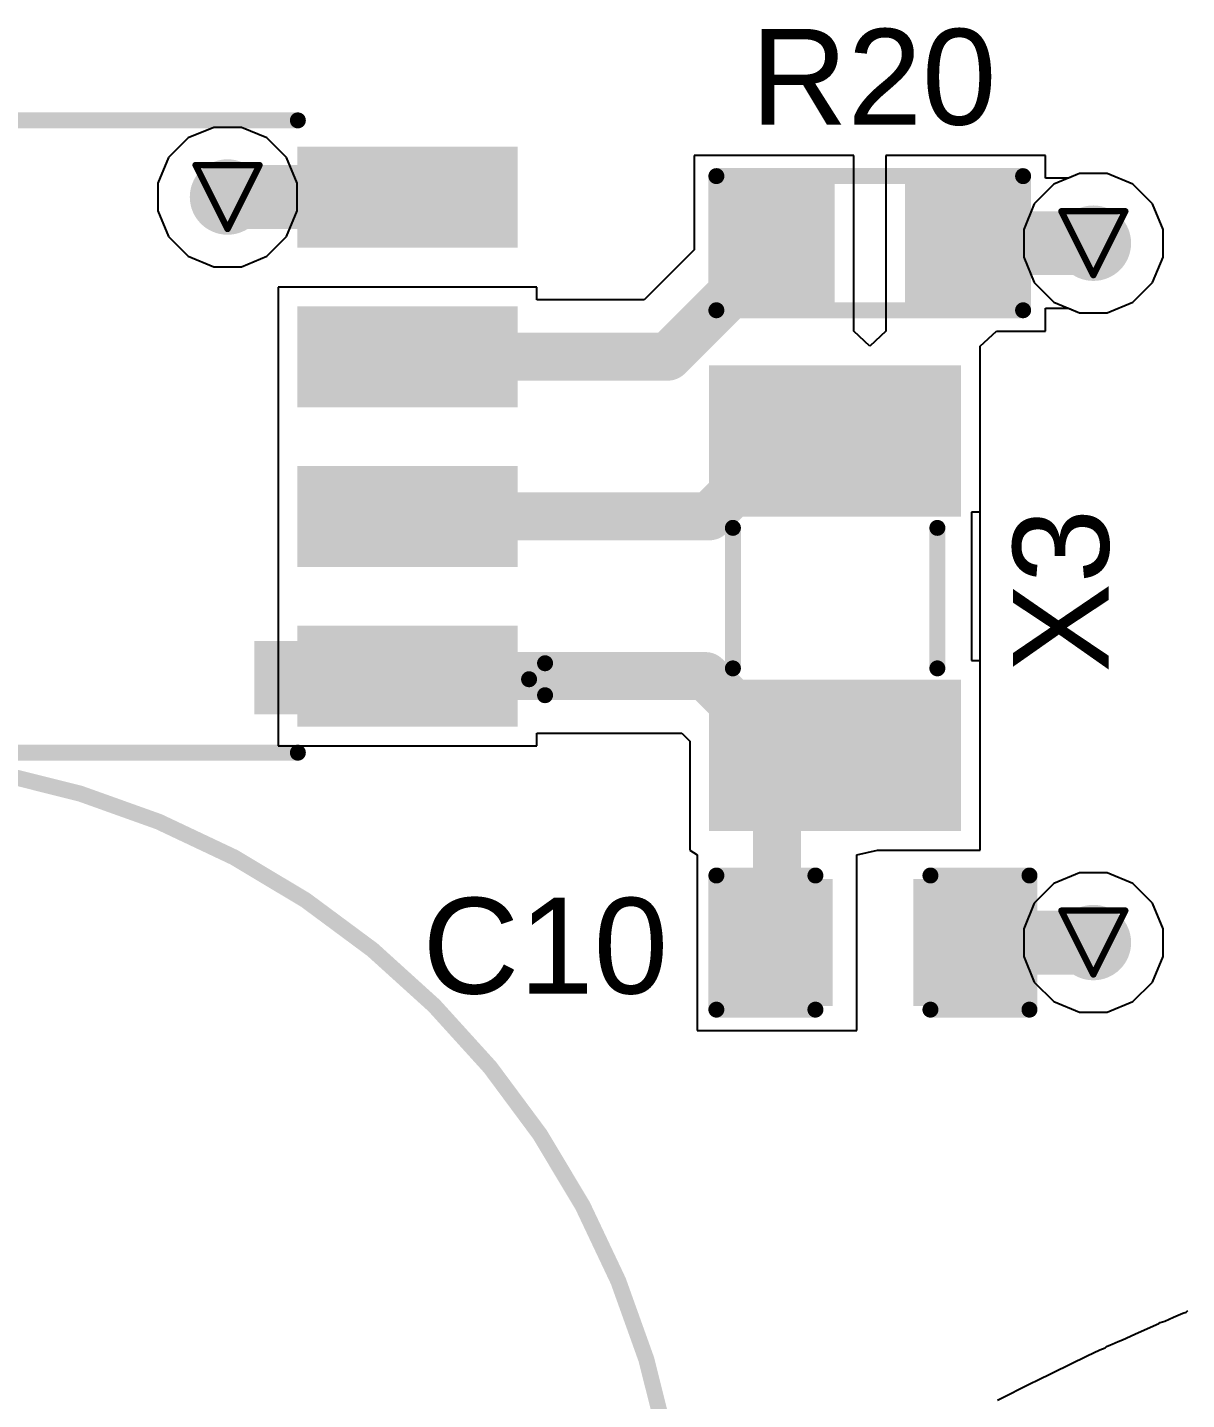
# Model space of a CAD drawing. Header units: inches. Extents: x 0 to 12.2, y 0 to 7.
# Drawn here: x 0.3614 to 0.7242, y 1.5449 to 1.9746 of the extents above; entities that cross this region are included whole.
import ezdxf

# ---------------------------------------------------------------- set-up
doc = ezdxf.new("R2010")
doc.units = ezdxf.units.IN
doc.header["$MEASUREMENT"] = 0
for name, color, linetype in [('Bottom Layer', 5, 'Continuous'), ('Bottom Overlay', 54, 'Continuous'), ('Drill Drawing', 1, 'Continuous'), ('Layer 1', 16, 'Continuous'), ('Layer 2', 76, 'Continuous'), ('Top Layer', 1, 'Continuous'), ('Top Overlay', 2, 'Continuous'), ('Top Paste', 8, 'Continuous'), ('Top Solder', 216, 'Continuous'), ('Via Holes', 16, 'Continuous')]:
    doc.layers.add(name, color=color, linetype=linetype)
doc.styles.add('Arial', font='', dxfattribs={"height": 0.2})
doc.styles.get('Arial').set_extended_font_data('Arial')

# ---------------------------------------------------------------- blocks, each defined once
blk = doc.blocks.new('SMD3215_2P_13')
at = {"layer": 'Top Layer'}
for points in [[(-0.0689, 0.03543), (-0.02953, 0.03543), (-0.02953, -0.03543), (-0.0689, -0.03543)], [(0.02953, 0.03543), (0.0689, 0.03543), (0.0689, -0.03543), (0.02953, -0.03543)]]:
    blk.add_hatch(color=1, dxfattribs=at).paths.add_polyline_path(points)
at = {"layer": 'Top Paste'}
for points in [[(-0.0689, 0.03543), (-0.02953, 0.03543), (-0.02953, -0.03543), (-0.0689, -0.03543)], [(0.02953, 0.03543), (0.0689, 0.03543), (0.0689, -0.03543), (0.02953, -0.03543)]]:
    blk.add_hatch(color=8, dxfattribs=at).paths.add_polyline_path(points)
at = {"layer": 'Top Solder'}
for points in [[(-0.0729, 0.03943), (-0.02553, 0.03943), (-0.02553, -0.03943), (-0.0729, -0.03943)], [(0.02553, 0.03943), (0.0729, 0.03943), (0.0729, -0.03943), (0.02553, -0.03943)]]:
    blk.add_hatch(color=216, dxfattribs=at).paths.add_polyline_path(points)
at = {"layer": 'Top Overlay'}
for points in [[(-0.022, 0.032, 0.005, 0.005, 0), (0.022, 0.032, 0.005, 0.005, 0)], [(-0.022, -0.032, 0.005, 0.005, 0), (0.022, -0.032, 0.005, 0.005, 0)]]:
    blk.add_lwpolyline(points, format="xyseb", dxfattribs=at)
for points in [[(-0.02325, 0.032, 0.0025, 0.0025, 1), (-0.02075, 0.032, 0.0025, 0.0025, 1)], [(0.02075, 0.032, 0.0025, 0.0025, 1), (0.02325, 0.032, 0.0025, 0.0025, 1)], [(-0.02325, -0.032, 0.0025, 0.0025, 1), (-0.02075, -0.032, 0.0025, 0.0025, 1)], [(0.02075, -0.032, 0.0025, 0.0025, 1), (0.02325, -0.032, 0.0025, 0.0025, 1)]]:
    blk.add_lwpolyline(points, format="xyseb", close=True, dxfattribs=at)
blk = doc.blocks.new('SOIC_8_0_154___3_90___W______26')
at = {"layer": 'Top Layer'}
for points in [[(-0.13681, 0.06319), (-0.13681, 0.08681), (-0.07579, 0.08681), (-0.07579, 0.06319)], [(0.07579, 0.06319), (0.07579, 0.08681), (0.13681, 0.08681), (0.13681, 0.06319)], [(-0.13681, 0.01319), (-0.13681, 0.03681), (-0.07579, 0.03681), (-0.07579, 0.01319)], [(0.07579, 0.01319), (0.07579, 0.03681), (0.13681, 0.03681), (0.13681, 0.01319)], [(-0.13681, -0.03681), (-0.13681, -0.01319), (-0.07579, -0.01319), (-0.07579, -0.03681)], [(0.07579, -0.03681), (0.07579, -0.01319), (0.13681, -0.01319), (0.13681, -0.03681)], [(-0.13681, -0.08681), (-0.13681, -0.06319), (-0.07579, -0.06319), (-0.07579, -0.08681)], [(0.07579, -0.08681), (0.07579, -0.06319), (0.13681, -0.06319), (0.13681, -0.08681)]]:
    blk.add_hatch(color=1, dxfattribs=at).paths.add_polyline_path(points)
at = {"layer": 'Top Overlay'}
blk.add_hatch(color=2, dxfattribs=at).paths.add_polyline_path([(-0.07237, 0.064), (-0.05837, 0.064), (-0.05837, 0.087), (-0.07237, 0.087)])
at = {"layer": 'Top Paste'}
for points in [[(-0.13681, 0.06319), (-0.13681, 0.08681), (-0.07579, 0.08681), (-0.07579, 0.06319)], [(0.07579, 0.06319), (0.07579, 0.08681), (0.13681, 0.08681), (0.13681, 0.06319)], [(-0.13681, 0.01319), (-0.13681, 0.03681), (-0.07579, 0.03681), (-0.07579, 0.01319)], [(0.07579, 0.01319), (0.07579, 0.03681), (0.13681, 0.03681), (0.13681, 0.01319)], [(-0.13681, -0.03681), (-0.13681, -0.01319), (-0.07579, -0.01319), (-0.07579, -0.03681)], [(0.07579, -0.03681), (0.07579, -0.01319), (0.13681, -0.01319), (0.13681, -0.03681)], [(-0.13681, -0.08681), (-0.13681, -0.06319), (-0.07579, -0.06319), (-0.07579, -0.08681)], [(0.07579, -0.08681), (0.07579, -0.06319), (0.13681, -0.06319), (0.13681, -0.08681)]]:
    blk.add_hatch(color=8, dxfattribs=at).paths.add_polyline_path(points)
at = {"layer": 'Top Solder'}
for points in [[(-0.14081, 0.05919), (-0.14081, 0.09081), (-0.07179, 0.09081), (-0.07179, 0.05919)], [(0.07179, 0.05919), (0.07179, 0.09081), (0.14081, 0.09081), (0.14081, 0.05919)], [(-0.14081, 0.00919), (-0.14081, 0.04081), (-0.07179, 0.04081), (-0.07179, 0.00919)], [(0.07179, 0.00919), (0.07179, 0.04081), (0.14081, 0.04081), (0.14081, 0.00919)], [(-0.14081, -0.04081), (-0.14081, -0.00919), (-0.07179, -0.00919), (-0.07179, -0.04081)], [(0.07179, -0.04081), (0.07179, -0.00919), (0.14081, -0.00919), (0.14081, -0.04081)], [(-0.14081, -0.09081), (-0.14081, -0.05919), (-0.07179, -0.05919), (-0.07179, -0.09081)], [(0.07179, -0.09081), (0.07179, -0.05919), (0.14081, -0.05919), (0.14081, -0.09081)]]:
    blk.add_hatch(color=216, dxfattribs=at).paths.add_polyline_path(points)
at = {"layer": 'Top Overlay'}
for points in [[(0.071, 0.099, 0.005, 0.005, 0), (-0.072, 0.099, 0.005, 0.005, 0)], [(-0.14437, 0.076, 0.005, 0.005, 0), (-0.14937, 0.081, 0.005, 0.005, 0)], [(-0.14937, 0.071, 0.005, 0.005, 0), (-0.14937, 0.081, 0.005, 0.005, 0)], [(-0.14437, 0.076, 0.005, 0.005, 0), (-0.14937, 0.071, 0.005, 0.005, 0)], [(0.071, -0.099, 0.005, 0.005, 0), (-0.072, -0.099, 0.005, 0.005, 0)]]:
    blk.add_lwpolyline(points, format="xyseb", dxfattribs=at)
for points in [[(-0.07325, 0.099, 0.0025, 0.0025, 1), (-0.07075, 0.099, 0.0025, 0.0025, 1)], [(0.06975, 0.099, 0.0025, 0.0025, 1), (0.07225, 0.099, 0.0025, 0.0025, 1)], [(-0.15062, 0.081, 0.0025, 0.0025, 1), (-0.14812, 0.081, 0.0025, 0.0025, 1)], [(-0.15062, 0.081, 0.0025, 0.0025, 1), (-0.14812, 0.081, 0.0025, 0.0025, 1)], [(-0.14562, 0.076, 0.0025, 0.0025, 1), (-0.14312, 0.076, 0.0025, 0.0025, 1)], [(-0.14562, 0.076, 0.0025, 0.0025, 1), (-0.14312, 0.076, 0.0025, 0.0025, 1)], [(-0.15062, 0.071, 0.0025, 0.0025, 1), (-0.14812, 0.071, 0.0025, 0.0025, 1)], [(-0.15062, 0.071, 0.0025, 0.0025, 1), (-0.14812, 0.071, 0.0025, 0.0025, 1)], [(-0.07325, -0.099, 0.0025, 0.0025, 1), (-0.07075, -0.099, 0.0025, 0.0025, 1)], [(0.06975, -0.099, 0.0025, 0.0025, 1), (0.07225, -0.099, 0.0025, 0.0025, 1)]]:
    blk.add_lwpolyline(points, format="xyseb", close=True, dxfattribs=at)
blk = doc.blocks.new('R___0603_144')
at = {"layer": 'Top Layer'}
for points in [[(-0.015, 0.0175), (-0.015, -0.0175), (-0.045, -0.0175), (-0.045, 0.0175)], [(0.045, 0.0175), (0.045, -0.0175), (0.015, -0.0175), (0.015, 0.0175)]]:
    blk.add_hatch(color=1, dxfattribs=at).paths.add_polyline_path(points)
at = {"layer": 'Top Paste'}
for points in [[(-0.015, 0.0175), (-0.015, -0.0175), (-0.045, -0.0175), (-0.045, 0.0175)], [(0.045, 0.0175), (0.045, -0.0175), (0.015, -0.0175), (0.015, 0.0175)]]:
    blk.add_hatch(color=8, dxfattribs=at).paths.add_polyline_path(points)
at = {"layer": 'Top Solder'}
for points in [[(-0.011, 0.0215), (-0.011, -0.0215), (-0.049, -0.0215), (-0.049, 0.0215)], [(0.049, 0.0215), (0.049, -0.0215), (0.011, -0.0215), (0.011, 0.0215)]]:
    blk.add_hatch(color=216, dxfattribs=at).paths.add_polyline_path(points)
at = {"layer": 'Top Overlay'}
for points in [[(-0.048, 0.021, 0.005, 0.005, 0), (-0.048, -0.021, 0.005, 0.005, 0)], [(0.048, 0.021, 0.005, 0.005, 0), (-0.048, 0.021, 0.005, 0.005, 0)], [(0.048, 0.021, 0.005, 0.005, 0), (0.048, -0.021, 0.005, 0.005, 0)], [(0.048, -0.021, 0.005, 0.005, 0), (-0.048, -0.021, 0.005, 0.005, 0)]]:
    blk.add_lwpolyline(points, format="xyseb", dxfattribs=at)
for points in [[(-0.04925, 0.021, 0.0025, 0.0025, 1), (-0.04675, 0.021, 0.0025, 0.0025, 1)], [(-0.04925, 0.021, 0.0025, 0.0025, 1), (-0.04675, 0.021, 0.0025, 0.0025, 1)], [(0.04675, 0.021, 0.0025, 0.0025, 1), (0.04925, 0.021, 0.0025, 0.0025, 1)], [(0.04675, 0.021, 0.0025, 0.0025, 1), (0.04925, 0.021, 0.0025, 0.0025, 1)], [(-0.04925, -0.021, 0.0025, 0.0025, 1), (-0.04675, -0.021, 0.0025, 0.0025, 1)], [(-0.04925, -0.021, 0.0025, 0.0025, 1), (-0.04675, -0.021, 0.0025, 0.0025, 1)], [(0.04675, -0.021, 0.0025, 0.0025, 1), (0.04925, -0.021, 0.0025, 0.0025, 1)], [(0.04675, -0.021, 0.0025, 0.0025, 1), (0.04925, -0.021, 0.0025, 0.0025, 1)]]:
    blk.add_lwpolyline(points, format="xyseb", close=True, dxfattribs=at)
blk = doc.blocks.new('C___0603_344')
at = {"layer": 'Top Layer'}
for points in [[(-0.015, 0.0175), (-0.015, -0.0175), (-0.045, -0.0175), (-0.045, 0.0175)], [(0.045, 0.0175), (0.045, -0.0175), (0.015, -0.0175), (0.015, 0.0175)]]:
    blk.add_hatch(color=1, dxfattribs=at).paths.add_polyline_path(points)
at = {"layer": 'Top Paste'}
for points in [[(-0.015, 0.0175), (-0.015, -0.0175), (-0.045, -0.0175), (-0.045, 0.0175)], [(0.045, 0.0175), (0.045, -0.0175), (0.015, -0.0175), (0.015, 0.0175)]]:
    blk.add_hatch(color=8, dxfattribs=at).paths.add_polyline_path(points)
at = {"layer": 'Top Solder'}
for points in [[(-0.01264, 0.01986), (-0.01264, -0.01986), (-0.04736, -0.01986), (-0.04736, 0.01986)], [(0.04736, 0.01986), (0.04736, -0.01986), (0.01264, -0.01986), (0.01264, 0.01986)]]:
    blk.add_hatch(color=216, dxfattribs=at).paths.add_polyline_path(points)
at = {"layer": 'Top Overlay'}
for points in [[(-0.049, 0.021, 0.005, 0.005, 0), (-0.049, -0.021, 0.005, 0.005, 0)], [(-0.018, 0.021, 0.005, 0.005, 0), (-0.049, 0.021, 0.005, 0.005, 0)], [(0.049, 0.021, 0.005, 0.005, 0), (0.018, 0.021, 0.005, 0.005, 0)], [(0.049, 0.021, 0.005, 0.005, 0), (0.049, -0.021, 0.005, 0.005, 0)], [(-0.018, -0.021, 0.005, 0.005, 0), (-0.049, -0.021, 0.005, 0.005, 0)], [(0.049, -0.021, 0.005, 0.005, 0), (0.018, -0.021, 0.005, 0.005, 0)]]:
    blk.add_lwpolyline(points, format="xyseb", dxfattribs=at)
for points in [[(-0.05025, 0.021, 0.0025, 0.0025, 1), (-0.04775, 0.021, 0.0025, 0.0025, 1)], [(-0.05025, 0.021, 0.0025, 0.0025, 1), (-0.04775, 0.021, 0.0025, 0.0025, 1)], [(-0.01925, 0.021, 0.0025, 0.0025, 1), (-0.01675, 0.021, 0.0025, 0.0025, 1)], [(0.01675, 0.021, 0.0025, 0.0025, 1), (0.01925, 0.021, 0.0025, 0.0025, 1)], [(0.04775, 0.021, 0.0025, 0.0025, 1), (0.05025, 0.021, 0.0025, 0.0025, 1)], [(0.04775, 0.021, 0.0025, 0.0025, 1), (0.05025, 0.021, 0.0025, 0.0025, 1)], [(-0.05025, -0.021, 0.0025, 0.0025, 1), (-0.04775, -0.021, 0.0025, 0.0025, 1)], [(-0.05025, -0.021, 0.0025, 0.0025, 1), (-0.04775, -0.021, 0.0025, 0.0025, 1)], [(-0.01925, -0.021, 0.0025, 0.0025, 1), (-0.01675, -0.021, 0.0025, 0.0025, 1)], [(0.01675, -0.021, 0.0025, 0.0025, 1), (0.01925, -0.021, 0.0025, 0.0025, 1)], [(0.04775, -0.021, 0.0025, 0.0025, 1), (0.05025, -0.021, 0.0025, 0.0025, 1)], [(0.04775, -0.021, 0.0025, 0.0025, 1), (0.05025, -0.021, 0.0025, 0.0025, 1)]]:
    blk.add_lwpolyline(points, format="xyseb", close=True, dxfattribs=at)
blk = doc.blocks.new('SC_EB_5R5_474_M_B_346')
at = {"layer": 'Bottom Overlay'}
blk.add_lwpolyline([(0.26575, 0, 0.005, 0.005, 1), (-0.26575, 0, 0.005, 0.005, 1)], format="xyseb", close=True, dxfattribs=at)

msp = doc.modelspace()

# ---------------------------------------------------------------- hatches: boundary and pattern name
at = {"layer": 'Bottom Layer'}
h = msp.add_hatch(color=5, dxfattribs=at)
edge = h.paths.add_edge_path()
edge.add_arc((0.424, 1.92146), 0.01181, 0, 360)
h = msp.add_hatch(color=5, dxfattribs=at)
edge = h.paths.add_edge_path()
edge.add_arc((0.695, 1.907), 0.01181, 0, 360)
h = msp.add_hatch(color=5, dxfattribs=at)
edge = h.paths.add_edge_path()
edge.add_arc((0.695, 1.688), 0.01181, 0, 360)
at = {"layer": 'Layer 1'}
h = msp.add_hatch(color=16, dxfattribs=at)
edge = h.paths.add_edge_path()
edge.add_arc((0.424, 1.92146), 0.01181, 0, 360)
h = msp.add_hatch(color=16, dxfattribs=at)
edge = h.paths.add_edge_path()
edge.add_arc((0.695, 1.907), 0.01181, 0, 360)
h = msp.add_hatch(color=16, dxfattribs=at)
edge = h.paths.add_edge_path()
edge.add_arc((0.695, 1.688), 0.01181, 0, 360)
at = {"layer": 'Layer 2'}
h = msp.add_hatch(color=76, dxfattribs=at)
edge = h.paths.add_edge_path()
edge.add_arc((0.424, 1.92146), 0.01181, 0, 360)
h = msp.add_hatch(color=76, dxfattribs=at)
edge = h.paths.add_edge_path()
edge.add_arc((0.695, 1.907), 0.01181, 0, 360)
h = msp.add_hatch(color=76, dxfattribs=at)
edge = h.paths.add_edge_path()
edge.add_arc((0.695, 1.688), 0.01181, 0, 360)
at = {"layer": 'Top Layer'}
h = msp.add_hatch(color=1, dxfattribs=at)
edge = h.paths.add_edge_path()
edge.add_arc((0.424, 1.92146), 0.01181, 0, 360)
h = msp.add_hatch(color=1, dxfattribs=at)
edge = h.paths.add_edge_path()
edge.add_arc((0.695, 1.907), 0.01181, 0, 360)
h = msp.add_hatch(color=1, dxfattribs=at)
edge = h.paths.add_edge_path()
edge.add_arc((0.695, 1.688), 0.01181, 0, 360)
at = {"layer": 'Via Holes'}
h = msp.add_hatch(color=7, dxfattribs=at)
edge = h.paths.add_edge_path()
edge.add_arc((0.424, 1.92146), 0.00591, 0, 360)
h = msp.add_hatch(color=7, dxfattribs=at)
edge = h.paths.add_edge_path()
edge.add_arc((0.695, 1.907), 0.00591, 0, 360)
h = msp.add_hatch(color=7, dxfattribs=at)
edge = h.paths.add_edge_path()
edge.add_arc((0.695, 1.688), 0.00591, 0, 360)

# ---------------------------------------------------------------- linework, layer by layer
at = {"layer": 'Bottom Layer'}
for p, q in [((0.68265, 1.92549), (0.67651, 1.91935)), ((0.69066, 1.92881), (0.68265, 1.92549)), ((0.69934, 1.92881), (0.69066, 1.92881)), ((0.70735, 1.92549), (0.69934, 1.92881)), ((0.71349, 1.91935), (0.70735, 1.92549)), ((0.67651, 1.91935), (0.67319, 1.91134)), ((0.71681, 1.91134), (0.71349, 1.91935)), ((0.67319, 1.91134), (0.67319, 1.90266)), ((0.71681, 1.90266), (0.71681, 1.91134)), ((0.67319, 1.90266), (0.67651, 1.89465)), ((0.71349, 1.89465), (0.71681, 1.90266)), ((0.67651, 1.89465), (0.68265, 1.88851)), ((0.70735, 1.88851), (0.71349, 1.89465)), ((0.68265, 1.88851), (0.69066, 1.88519)), ((0.69934, 1.88519), (0.70735, 1.88851)), ((0.69066, 1.88519), (0.69934, 1.88519))]:
    msp.add_line(p, q, dxfattribs=at)
at = {"layer": 'Drill Drawing'}
for points in [[(0.414, 1.93146, 0.002, 0.002, 0), (0.434, 1.93146, 0.002, 0.002, 0)], [(0.414, 1.93146, 0.002, 0.002, 0), (0.424, 1.91146, 0.002, 0.002, 0)], [(0.424, 1.91146, 0.002, 0.002, 0), (0.434, 1.93146, 0.002, 0.002, 0)], [(0.685, 1.917, 0.002, 0.002, 0), (0.705, 1.917, 0.002, 0.002, 0)], [(0.685, 1.917, 0.002, 0.002, 0), (0.695, 1.897, 0.002, 0.002, 0)], [(0.695, 1.897, 0.002, 0.002, 0), (0.705, 1.917, 0.002, 0.002, 0)], [(0.685, 1.698, 0.002, 0.002, 0), (0.705, 1.698, 0.002, 0.002, 0)], [(0.685, 1.698, 0.002, 0.002, 0), (0.695, 1.678, 0.002, 0.002, 0)], [(0.695, 1.678, 0.002, 0.002, 0), (0.705, 1.698, 0.002, 0.002, 0)]]:
    msp.add_lwpolyline(points, format="xyseb", dxfattribs=at)
for points in [[(0.4135, 1.93146, 0.001, 0.001, 1), (0.4145, 1.93146, 0.001, 0.001, 1)], [(0.4135, 1.93146, 0.001, 0.001, 1), (0.4145, 1.93146, 0.001, 0.001, 1)], [(0.4335, 1.93146, 0.001, 0.001, 1), (0.4345, 1.93146, 0.001, 0.001, 1)], [(0.4335, 1.93146, 0.001, 0.001, 1), (0.4345, 1.93146, 0.001, 0.001, 1)], [(0.6845, 1.917, 0.001, 0.001, 1), (0.6855, 1.917, 0.001, 0.001, 1)], [(0.6845, 1.917, 0.001, 0.001, 1), (0.6855, 1.917, 0.001, 0.001, 1)], [(0.7045, 1.917, 0.001, 0.001, 1), (0.7055, 1.917, 0.001, 0.001, 1)], [(0.7045, 1.917, 0.001, 0.001, 1), (0.7055, 1.917, 0.001, 0.001, 1)], [(0.4235, 1.91146, 0.001, 0.001, 1), (0.4245, 1.91146, 0.001, 0.001, 1)], [(0.4235, 1.91146, 0.001, 0.001, 1), (0.4245, 1.91146, 0.001, 0.001, 1)], [(0.6945, 1.897, 0.001, 0.001, 1), (0.6955, 1.897, 0.001, 0.001, 1)], [(0.6945, 1.897, 0.001, 0.001, 1), (0.6955, 1.897, 0.001, 0.001, 1)], [(0.6845, 1.698, 0.001, 0.001, 1), (0.6855, 1.698, 0.001, 0.001, 1)], [(0.6845, 1.698, 0.001, 0.001, 1), (0.6855, 1.698, 0.001, 0.001, 1)], [(0.7045, 1.698, 0.001, 0.001, 1), (0.7055, 1.698, 0.001, 0.001, 1)], [(0.7045, 1.698, 0.001, 0.001, 1), (0.7055, 1.698, 0.001, 0.001, 1)], [(0.6945, 1.678, 0.001, 0.001, 1), (0.6955, 1.678, 0.001, 0.001, 1)], [(0.6945, 1.678, 0.001, 0.001, 1), (0.6955, 1.678, 0.001, 0.001, 1)]]:
    msp.add_lwpolyline(points, format="xyseb", close=True, dxfattribs=at)
at = {"layer": 'Layer 1'}
for p, q in [((0.68265, 1.92549), (0.67651, 1.91935)), ((0.69066, 1.92881), (0.68265, 1.92549)), ((0.69934, 1.92881), (0.69066, 1.92881)), ((0.70735, 1.92549), (0.69934, 1.92881)), ((0.71349, 1.91935), (0.70735, 1.92549)), ((0.67651, 1.91935), (0.67319, 1.91134)), ((0.71681, 1.91134), (0.71349, 1.91935)), ((0.67319, 1.91134), (0.67319, 1.90266)), ((0.71681, 1.90266), (0.71681, 1.91134)), ((0.67319, 1.90266), (0.67651, 1.89465)), ((0.71349, 1.89465), (0.71681, 1.90266)), ((0.67651, 1.89465), (0.68265, 1.88851)), ((0.70735, 1.88851), (0.71349, 1.89465)), ((0.68265, 1.88851), (0.69066, 1.88519)), ((0.69934, 1.88519), (0.70735, 1.88851)), ((0.69066, 1.88519), (0.69934, 1.88519))]:
    msp.add_line(p, q, dxfattribs=at)
at = {"layer": 'Layer 2'}
for p, q in [((0.41966, 1.94327), (0.41165, 1.93995)), ((0.42834, 1.94327), (0.41966, 1.94327)), ((0.43635, 1.93995), (0.42834, 1.94327)), ((0.41165, 1.93995), (0.40551, 1.93381)), ((0.44249, 1.93381), (0.43635, 1.93995)), ((0.40551, 1.93381), (0.40219, 1.9258)), ((0.44581, 1.9258), (0.44249, 1.93381)), ((0.40219, 1.9258), (0.40219, 1.91712)), ((0.44581, 1.91712), (0.44581, 1.9258)), ((0.40219, 1.91712), (0.40551, 1.9091)), ((0.44249, 1.9091), (0.44581, 1.91712)), ((0.40551, 1.9091), (0.41165, 1.90297)), ((0.43635, 1.90297), (0.44249, 1.9091)), ((0.41165, 1.90297), (0.41966, 1.89965)), ((0.41966, 1.89965), (0.42834, 1.89965)), ((0.42834, 1.89965), (0.43635, 1.90297)), ((0.68265, 1.70649), (0.67651, 1.70035)), ((0.69066, 1.70981), (0.68265, 1.70649)), ((0.69934, 1.70981), (0.69066, 1.70981)), ((0.70735, 1.70649), (0.69934, 1.70981)), ((0.71349, 1.70035), (0.70735, 1.70649)), ((0.67651, 1.70035), (0.67319, 1.69234)), ((0.71681, 1.69234), (0.71349, 1.70035)), ((0.67319, 1.69234), (0.67319, 1.68366)), ((0.71681, 1.68366), (0.71681, 1.69234)), ((0.67319, 1.68366), (0.67651, 1.67565)), ((0.71349, 1.67565), (0.71681, 1.68366)), ((0.67651, 1.67565), (0.68265, 1.66951)), ((0.70735, 1.66951), (0.71349, 1.67565)), ((0.68265, 1.66951), (0.69066, 1.66619)), ((0.69934, 1.66619), (0.70735, 1.66951)), ((0.69066, 1.66619), (0.69934, 1.66619))]:
    msp.add_line(p, q, dxfattribs=at)
at = {"layer": 'Top Layer'}
for p, q in [((0.62, 1.9345), (0.57, 1.9345)), ((0.57, 1.9345), (0.57, 1.90488)), ((0.62, 1.8795), (0.62, 1.9345)), ((0.68, 1.9345), (0.63, 1.9345)), ((0.63, 1.9345), (0.63, 1.88175)), ((0.68, 1.92739), (0.68, 1.9345)), ((0.68724, 1.92739), (0.68, 1.92739)), ((0.69066, 1.92881), (0.68724, 1.92739)), ((0.69934, 1.92881), (0.69066, 1.92881)), ((0.70735, 1.92549), (0.69934, 1.92881)), ((0.71349, 1.91935), (0.70735, 1.92549)), ((0.71681, 1.91134), (0.71349, 1.91935)), ((0.71681, 1.90266), (0.71681, 1.91134)), ((0.57, 1.90488), (0.55442, 1.8893)), ((0.71349, 1.89465), (0.71681, 1.90266)), ((0.52083, 1.89327), (0.4398, 1.89327)), ((0.4398, 1.89327), (0.4398, 1.84965)), ((0.52083, 1.8893), (0.52083, 1.89327)), ((0.70735, 1.88851), (0.71349, 1.89465)), ((0.55442, 1.8893), (0.52083, 1.8893)), ((0.68, 1.8795), (0.68, 1.88661)), ((0.68, 1.88661), (0.68724, 1.88661)), ((0.68724, 1.88661), (0.69066, 1.88519)), ((0.69934, 1.88519), (0.70735, 1.88851)), ((0.69066, 1.88519), (0.69934, 1.88519)), ((0.625, 1.87479), (0.62, 1.8795)), ((0.63, 1.8795), (0.625, 1.87479)), ((0.63, 1.88175), (0.63, 1.8795)), ((0.6596, 1.87475), (0.66464, 1.8795)), ((0.66464, 1.8795), (0.68, 1.8795)), ((0.6596, 1.8725), (0.6596, 1.87475)), ((0.6596, 1.82125), (0.6596, 1.8725)), ((0.4398, 1.84965), (0.4398, 1.84965)), ((0.4398, 1.84965), (0.4398, 1.84327)), ((0.4398, 1.84327), (0.4398, 1.84327)), ((0.4398, 1.84327), (0.4398, 1.79965)), ((0.65687, 1.82277), (0.65687, 1.77633)), ((0.6596, 1.82277), (0.65687, 1.82277)), ((0.6596, 1.77633), (0.6596, 1.82277)), ((0.6596, 1.81538), (0.6596, 1.82125)), ((0.65961, 1.77633), (0.6596, 1.81538)), ((0.4398, 1.79965), (0.4398, 1.79965)), ((0.4398, 1.79965), (0.4398, 1.79327)), ((0.4398, 1.79327), (0.4398, 1.79327)), ((0.4398, 1.79327), (0.4398, 1.74965)), ((0.65687, 1.77633), (0.6596, 1.77633)), ((0.6596, 1.77306), (0.65961, 1.77633)), ((0.6596, 1.77046), (0.6596, 1.77306)), ((0.6596, 1.77306), (0.6596, 1.77306)), ((0.6596, 1.71696), (0.6596, 1.77046)), ((0.52083, 1.74965), (0.52083, 1.75362)), ((0.52083, 1.75362), (0.56622, 1.75362)), ((0.56622, 1.75362), (0.56874, 1.75109)), ((0.4398, 1.74965), (0.52083, 1.74965)), ((0.56874, 1.75109), (0.56874, 1.71696)), ((0.56874, 1.71696), (0.56874, 1.71696)), ((0.56874, 1.71696), (0.571, 1.7155)), ((0.571, 1.7155), (0.571, 1.6605)), ((0.621, 1.7155), (0.6274, 1.71696)), ((0.621, 1.6605), (0.621, 1.7155)), ((0.6274, 1.71696), (0.6596, 1.71696)), ((0.571, 1.6605), (0.621, 1.6605))]:
    msp.add_line(p, q, dxfattribs=at)
for points in [[(0.424, 1.92146, 0.02, 0.02, 0), (0.48031, 1.92146, 0.02, 0.02, 0)], [(0.655, 1.907, 0.02, 0.02, 0), (0.695, 1.907, 0.02, 0.02, 0)], [(0.5875, 1.897, 0.015, 0.015, 0), (0.595, 1.9045, 0.015, 0.015, 0)], [(0.595, 1.9045, 0.015, 0.015, 0), (0.595, 1.907, 0.015, 0.015, 0)], [(0.56182, 1.87146, 0.015, 0.015, 0), (0.58736, 1.897, 0.015, 0.015, 0)], [(0.58736, 1.897, 0.015, 0.015, 0), (0.5875, 1.897, 0.015, 0.015, 0)], [(0.48031, 1.87146, 0.015, 0.015, 0), (0.56182, 1.87146, 0.015, 0.015, 0)], [(0.57481, 1.82146, 0.015, 0.015, 0), (0.59842, 1.84507, 0.015, 0.015, 0)], [(0.59842, 1.84507, 0.015, 0.015, 0), (0.61417, 1.84507, 0.015, 0.015, 0)], [(0.48031, 1.82146, 0.015, 0.015, 0), (0.57481, 1.82146, 0.015, 0.015, 0)], [(0.48031, 1.77146, 0.015, 0.015, 0), (0.57361, 1.77146, 0.015, 0.015, 0)], [(0.57361, 1.77146, 0.015, 0.015, 0), (0.59842, 1.74664, 0.015, 0.015, 0)], [(0.596, 1.74422, 0.015, 0.015, 0), (0.59842, 1.74664, 0.015, 0.015, 0)], [(0.596, 1.688, 0.015, 0.015, 0), (0.596, 1.74422, 0.015, 0.015, 0)], [(0.656, 1.688, 0.02, 0.02, 0), (0.695, 1.688, 0.02, 0.02, 0)]]:
    msp.add_lwpolyline(points, format="xyseb", dxfattribs=at)
for points in [[(0.419, 1.92146, 0.01, 0.01, 1), (0.429, 1.92146, 0.01, 0.01, 1)], [(0.47531, 1.92146, 0.01, 0.01, 1), (0.48531, 1.92146, 0.01, 0.01, 1)], [(0.65, 1.907, 0.01, 0.01, 1), (0.66, 1.907, 0.01, 0.01, 1)], [(0.69, 1.907, 0.01, 0.01, 1), (0.7, 1.907, 0.01, 0.01, 1)], [(0.59125, 1.907, 0.0075, 0.0075, 1), (0.59875, 1.907, 0.0075, 0.0075, 1)], [(0.59125, 1.9045, 0.0075, 0.0075, 1), (0.59875, 1.9045, 0.0075, 0.0075, 1)], [(0.59125, 1.9045, 0.0075, 0.0075, 1), (0.59875, 1.9045, 0.0075, 0.0075, 1)], [(0.58361, 1.897, 0.0075, 0.0075, 1), (0.59111, 1.897, 0.0075, 0.0075, 1)], [(0.58361, 1.897, 0.0075, 0.0075, 1), (0.59111, 1.897, 0.0075, 0.0075, 1)], [(0.58375, 1.897, 0.0075, 0.0075, 1), (0.59125, 1.897, 0.0075, 0.0075, 1)], [(0.58375, 1.897, 0.0075, 0.0075, 1), (0.59125, 1.897, 0.0075, 0.0075, 1)], [(0.47656, 1.87146, 0.0075, 0.0075, 1), (0.48406, 1.87146, 0.0075, 0.0075, 1)], [(0.55807, 1.87146, 0.0075, 0.0075, 1), (0.56557, 1.87146, 0.0075, 0.0075, 1)], [(0.55807, 1.87146, 0.0075, 0.0075, 1), (0.56557, 1.87146, 0.0075, 0.0075, 1)], [(0.59467, 1.84507, 0.0075, 0.0075, 1), (0.60217, 1.84507, 0.0075, 0.0075, 1)], [(0.59467, 1.84507, 0.0075, 0.0075, 1), (0.60217, 1.84507, 0.0075, 0.0075, 1)], [(0.61042, 1.84507, 0.0075, 0.0075, 1), (0.61792, 1.84507, 0.0075, 0.0075, 1)], [(0.47656, 1.82146, 0.0075, 0.0075, 1), (0.48406, 1.82146, 0.0075, 0.0075, 1)], [(0.57106, 1.82146, 0.0075, 0.0075, 1), (0.57856, 1.82146, 0.0075, 0.0075, 1)], [(0.57106, 1.82146, 0.0075, 0.0075, 1), (0.57856, 1.82146, 0.0075, 0.0075, 1)], [(0.47656, 1.77146, 0.0075, 0.0075, 1), (0.48406, 1.77146, 0.0075, 0.0075, 1)], [(0.56986, 1.77146, 0.0075, 0.0075, 1), (0.57736, 1.77146, 0.0075, 0.0075, 1)], [(0.56986, 1.77146, 0.0075, 0.0075, 1), (0.57736, 1.77146, 0.0075, 0.0075, 1)], [(0.59467, 1.74664, 0.0075, 0.0075, 1), (0.60217, 1.74664, 0.0075, 0.0075, 1)], [(0.59467, 1.74664, 0.0075, 0.0075, 1), (0.60217, 1.74664, 0.0075, 0.0075, 1)], [(0.59225, 1.74422, 0.0075, 0.0075, 1), (0.59975, 1.74422, 0.0075, 0.0075, 1)], [(0.59225, 1.74422, 0.0075, 0.0075, 1), (0.59975, 1.74422, 0.0075, 0.0075, 1)], [(0.651, 1.688, 0.01, 0.01, 1), (0.661, 1.688, 0.01, 0.01, 1)], [(0.69, 1.688, 0.01, 0.01, 1), (0.7, 1.688, 0.01, 0.01, 1)], [(0.59225, 1.688, 0.0075, 0.0075, 1), (0.59975, 1.688, 0.0075, 0.0075, 1)]]:
    msp.add_lwpolyline(points, format="xyseb", close=True, dxfattribs=at)
at = {"layer": 'Top Overlay'}
for p, q in [((0.72401, 1.57223), (0.72453, 1.57275)), ((0.71377, 1.56803), (0.71548, 1.56869)), ((0.71548, 1.56869), (0.71587, 1.56908)), ((0.71587, 1.56908), (0.71732, 1.56947)), ((0.71732, 1.56947), (0.72007, 1.57065)), ((0.72007, 1.57065), (0.72296, 1.57197)), ((0.72296, 1.57197), (0.72401, 1.57223)), ((0.70407, 1.56357), (0.708, 1.56541)), ((0.708, 1.56541), (0.71377, 1.56803)), ((0.69305, 1.55859), (0.69698, 1.56042)), ((0.69698, 1.56042), (0.69869, 1.56108)), ((0.69869, 1.56108), (0.69908, 1.56147)), ((0.69908, 1.56147), (0.70039, 1.562)), ((0.70039, 1.562), (0.70092, 1.56226)), ((0.70092, 1.56226), (0.70276, 1.56305)), ((0.70276, 1.56305), (0.70407, 1.56357)), ((0.67705, 1.55072), (0.69305, 1.55859)), ((0.66498, 1.54468), (0.67573, 1.55019)), ((0.67573, 1.55019), (0.67705, 1.55072))]:
    msp.add_line(p, q, dxfattribs=at)

# ---------------------------------------------------------------- block references
for name, p, rotation in [('SOIC_8_0_154___3_90___W______26', (0.37401, 1.84646), 180), ('R___0603_144', (0.625, 1.907), 180), ('SMD3215_2P_13', (0.61417, 1.79586), 90), ('SC_EB_5R5_474_M_B_346', (0.30078, 1.48032), 270), ('C___0603_344', (0.626, 1.688), 180)]:
    msp.add_blockref(name, p, dxfattribs=dict(rotation=rotation))

# ---------------------------------------------------------------- texts
at = {"layer": 'Top Overlay', "style": 'Arial'}
for s, p in [('R20', (0.58779, 1.94411)), ('C10', (0.48503, 1.67202))]:
    msp.add_text(s, height=0.03, dxfattribs=at).set_placement(p)
msp.add_text('X3', height=0.03, rotation=90, dxfattribs=at).set_placement((0.6998, 1.77255))

doc.saveas('drawing.dxf')
